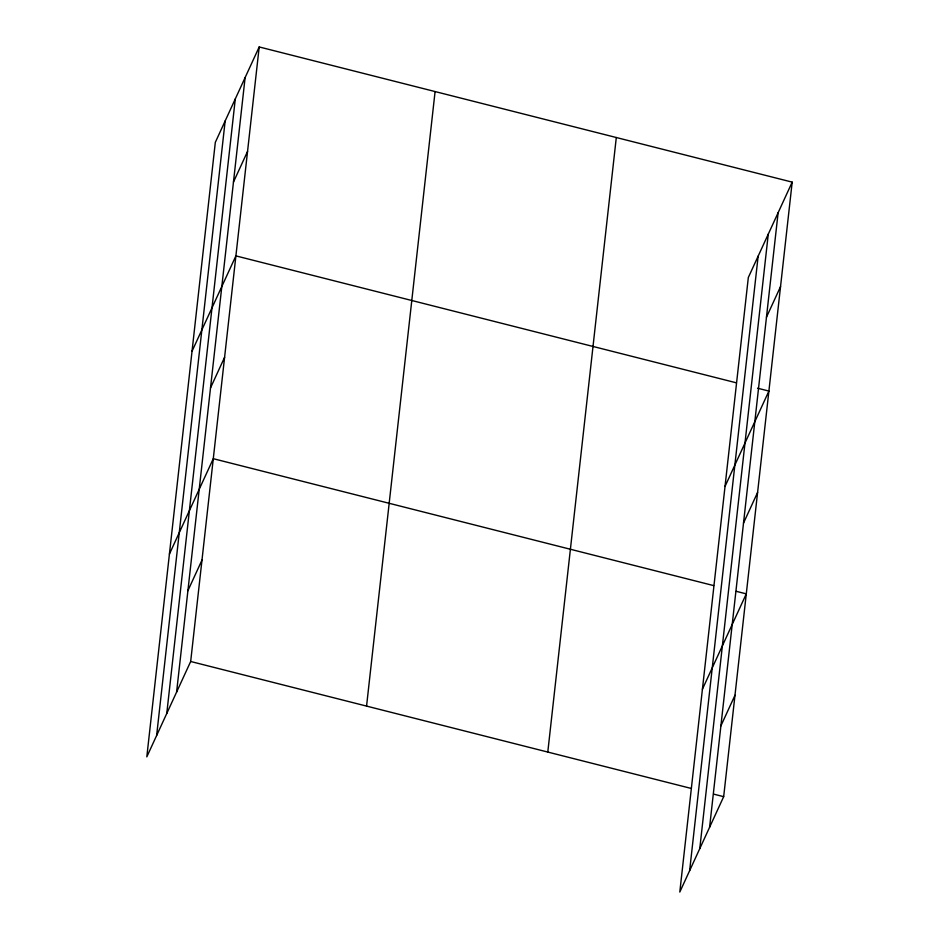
<?xml version="1.0" encoding="UTF-8"?>
<svg xmlns="http://www.w3.org/2000/svg" width="939" height="939" viewBox="0 0 939 939"><rect width="100%" height="100%" fill="white"/><g stroke="black" fill="none" stroke-linecap="round" stroke-linejoin="round"><path stroke-width="1.41" d="M156.637 735.495L225.16 120.955M166.766 713.476L235.29 98.935M176.602 692.102L245.114 77.561M259.199 46.95L215.324 142.329L146.813 756.869L190.676 661.49L259.199 46.95L792.187 182.131L723.676 796.671L679.801 892.05L748.324 277.51L792.187 182.131M366.562 706.093L435.086 91.564M547.789 752.057L616.301 137.517M689.637 870.676L758.149 256.136M699.766 848.656L768.278 234.116M709.591 827.282L778.114 212.742M233.471 182.037L247.556 151.425M192.025 351.28L235.9 255.889L736.27 382.795M210.512 387.901L224.597 357.289M169.419 554.069L213.294 458.69L713.663 585.596M187.906 590.701L201.979 560.09M766.459 317.206L780.544 286.595M725.025 486.449L768.9 391.07L757.55 388.194M743.512 523.082L757.585 492.47M702.407 689.249L746.282 593.871L736.352 591.347M720.894 725.882L734.979 695.271M190.676 661.49L691.045 788.396M713.746 794.148L723.676 796.671"/></g></svg>
